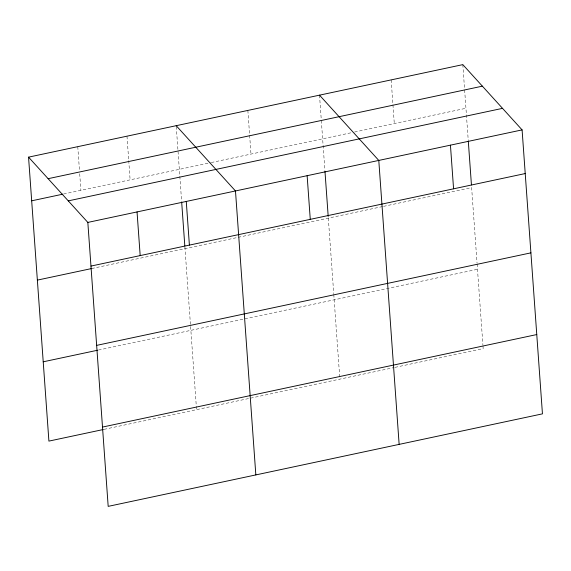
<?xml version="1.0" encoding="UTF-8"?>
<svg xmlns="http://www.w3.org/2000/svg" width="571" height="571" viewBox="0 0 571 571"><rect width="100%" height="100%" fill="white"/><g stroke="black" fill="none" stroke-linecap="round" stroke-linejoin="round"><path stroke-width="0.43" stroke-dasharray="2.85 2.14" d="M63.631 194.004L210.406 162.735M211.27 162.549L351.129 132.757M354.577 132.022L465.943 108.29M91.76 268.52L382.706 206.531M383.569 206.352L471.632 187.588L477.042 263.074M98.483 350.037L477.484 269.291M104.165 429.335L394.247 367.531M395.111 367.346L483.166 348.588L482.98 345.94M462.817 64.63L464.566 89.083M464.63 89.954L468.22 140.009M477.106 263.959L482.916 345.062M391.164 79.897L394.29 123.557M319.51 95.157L321.259 119.61M321.323 120.488L324.913 170.543M328.318 218.122L333.735 293.608M333.792 294.493L339.859 379.115M247.857 110.424L250.983 154.091M176.261 126.562L181.607 201.078M184.89 246.893L196.552 409.65M126.983 136.176L128.675 159.759M128.739 160.629L130.117 179.844M77.77 146.661L79.455 170.244M79.704 173.734L80.896 190.329"/><path stroke-width="0.86" d="M28.55 157.146L462.817 64.63L522.094 129.895L542.45 413.854L108.183 506.37L87.834 222.412L28.55 157.146L48.906 441.105L103.301 429.52M48.114 178.687L482.381 86.164M31.683 200.814L62.767 194.19M68.27 200.878L502.53 108.354M87.834 222.412L522.094 129.895M90.96 266.079L525.227 173.555M37.365 280.111L91.76 268.52M96.642 345.376L530.909 252.853M43.218 361.807L97.62 350.223M102.502 427.072L536.769 334.556M319.51 95.157L378.787 160.422L399.143 444.381M176.203 125.691L235.48 190.957L255.837 474.915M468.284 140.894L471.439 184.947M450.44 145.162L453.574 188.823M324.978 171.421L328.197 216.359M307.134 175.69L310.267 219.357M186.267 201.442L189.394 245.109M181.664 201.956L184.826 246.008M137.047 211.927L140.18 255.594"/></g></svg>
